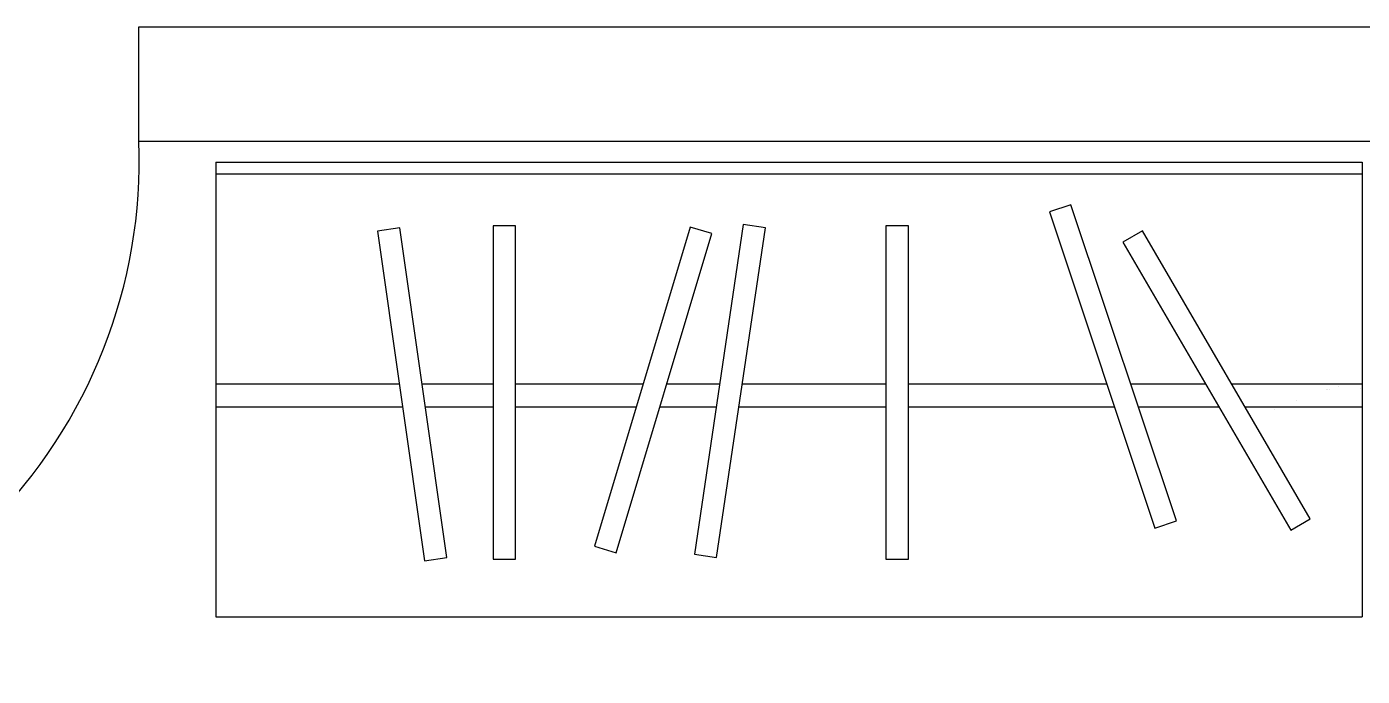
# Model space of a CAD drawing. Extents: x 33 to 1815, y -14679 to 245.
# Drawn here: x 44.876 to 46.624, y 0.892 to 1.742 of the extents above; entities that cross this region are included whole.
import ezdxf

# ---------------------------------------------------------------- set-up
doc = ezdxf.new("R2010")
doc.units = 0
doc.header["$MEASUREMENT"] = 0
for name, color, linetype in [('PAREDE', 6, 'CONTINUOUS'), ('PORTA', 3, 'CONTINUOUS'), ('TEXTO', 1, 'CONTINUOUS')]:
    doc.layers.add(name, color=color, linetype=linetype)

msp = doc.modelspace()

# ---------------------------------------------------------------- linework, layer by layer
at = {"layer": 'PAREDE'}
for p, q in [((45.0227, 1.7423), (47.7727, 1.7423)), ((45.0227, 1.5923), (45.0227, 1.7423))]:
    msp.add_line(p, q, dxfattribs=at)
at = {"layer": 'PORTA', "color": 1}
msp.add_arc((44.3477, 1.5673), 0.6755, 267.8789, 2.1211, dxfattribs=at)
at = {"layer": 'TEXTO'}
for p, q in [((45.0227, 1.5923), (47.6227, 1.5923)), ((45.1232, 1.5648), (46.6232, 1.5648)), ((45.1232, 1.5648), (45.1232, 0.9698)), ((46.6232, 1.5648), (46.6232, 0.9698)), ((45.1232, 1.5498), (46.6232, 1.5498)), ((45.1232, 1.2748), (45.3633, 1.2748)), ((45.3931, 1.2748), (45.4861, 1.2748)), ((45.5157, 1.2748), (45.6826, 1.2748)), ((45.7135, 1.2748), (45.7825, 1.2748)), ((45.8124, 1.2748), (46.0001, 1.2748)), ((46.0296, 1.2748), (46.2892, 1.2748)), ((46.3204, 1.2748), (46.4183, 1.2748)), ((46.4525, 1.2748), (46.6232, 1.2748)), ((46.576, 1.2737), (46.576, 1.2737)), ((46.5762, 1.2673), (46.5762, 1.2673)), ((46.578, 1.2674), (46.578, 1.2674)), ((46.5811, 1.2675), (46.5811, 1.2675)), ((46.5922, 1.2715), (46.5922, 1.2715)), ((46.6213, 1.2686), (46.6213, 1.2686)), ((45.1232, 1.2448), (45.3676, 1.2448)), ((45.3974, 1.2448), (45.4861, 1.2448)), ((45.5157, 1.2448), (45.6736, 1.2448)), ((45.7045, 1.2448), (45.7781, 1.2448)), ((45.808, 1.2448), (46.0001, 1.2448)), ((46.0296, 1.2448), (46.2992, 1.2448)), ((46.3304, 1.2448), (46.4358, 1.2448)), ((46.47, 1.2448), (46.6232, 1.2448)), ((46.5093, 1.2414), (46.5093, 1.2414)), ((46.5376, 1.2526), (46.5376, 1.2526)), ((45.1232, 0.9698), (46.6232, 0.9698))]:
    msp.add_line(p, q, dxfattribs=at)
for points in [[(46.2423, 1.5091), (46.2142, 1.4998), (46.3521, 1.0859), (46.3802, 1.0953)], [(45.364, 1.479), (45.3347, 1.4748), (45.3964, 1.043), (45.4256, 1.0472)], [(45.5157, 1.4814), (45.4861, 1.4814), (45.4861, 1.0452), (45.5157, 1.0452)], [(45.7724, 1.4714), (45.7441, 1.4799), (45.6189, 1.0621), (45.6472, 1.0536)], [(45.8426, 1.4788), (45.8134, 1.4832), (45.7495, 1.0516), (45.7787, 1.0473)], [(46.0296, 1.4814), (46.0001, 1.4814), (46.0001, 1.0452), (46.0296, 1.0452)], [(46.3358, 1.475), (46.3103, 1.4601), (46.53, 1.0833), (46.5555, 1.0982)]]:
    msp.add_lwpolyline(points, close=True, dxfattribs=at)

doc.saveas('drawing.dxf')
